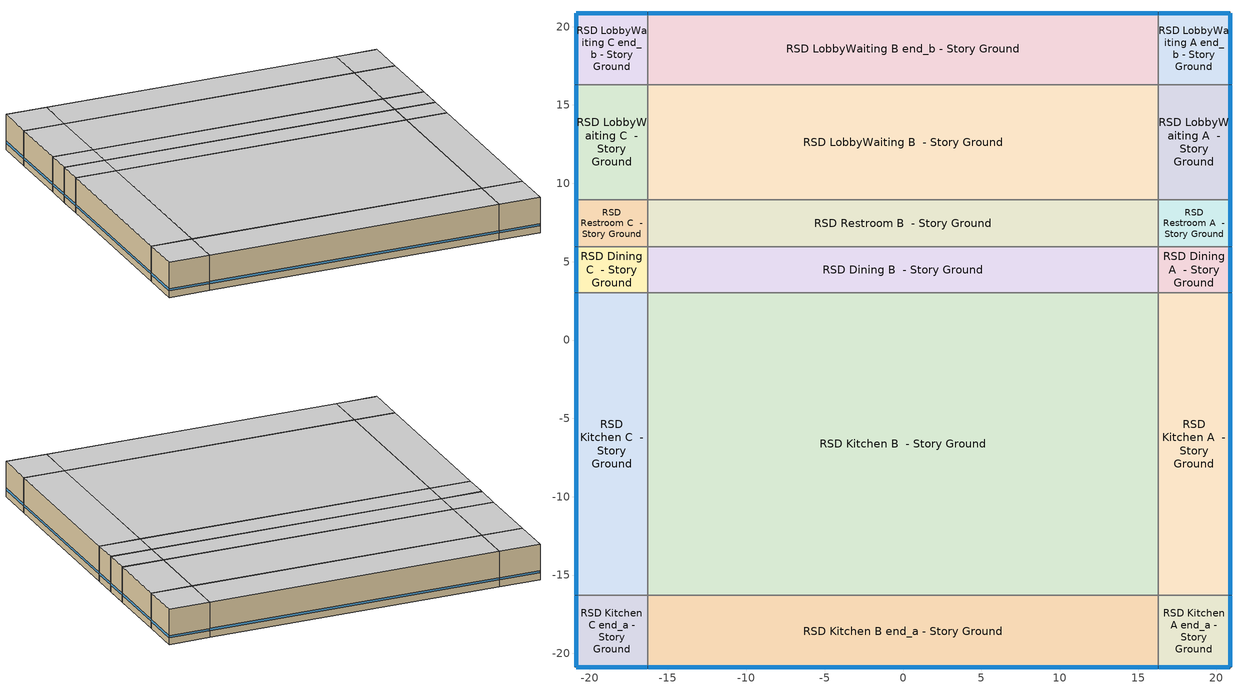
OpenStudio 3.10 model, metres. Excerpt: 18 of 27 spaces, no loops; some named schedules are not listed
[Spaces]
RSD Kitchen A end_a - Story Ground
 floor ground (Foundation F 126 Perim 914 Area 209): 20.87,-20.87 16.3,-20.87 16.3,-16.3 20.87,-16.3 z0
 wall outside: 16.3,-20.87 20.87,-20.87 20.87,-16.3 z0:3.96
 wall to RSD Kitchen B end_a - Story Ground: 16.3,-16.3 16.3,-20.87 z0:3.96
 wall to RSD Kitchen A  - Story Ground: 20.87,-16.3 16.3,-16.3 z0:3.96
 window (Window U-0.91 SHGC 0.68): 16.32,-20.87 20.84,-20.87 / 20.87,-20.84 20.87,-16.32 z0.76:1
 ceiling adiabatic (DEER Uncarpeted 4in Slab Floor): 20.87,-16.3 16.3,-16.3 16.3,-20.87 20.87,-20.87 z3.96
RSD Kitchen B end_a - Story Ground
 floor ground (Foundation F 126 Perim 3259 Area 14901): 16.3,-20.87 -16.3,-20.87 -16.3,-16.3 16.3,-16.3 z0
 wall outside: -16.3,-20.87 16.3,-20.87 z0:3.96
 wall to RSD Kitchen C end_a - Story Ground: -16.3,-16.3 -16.3,-20.87 z0:3.96
 wall to RSD Kitchen B  - Story Ground: 16.3,-16.3 -16.3,-16.3 z0:3.96
 window (Window U-0.91 SHGC 0.68): -16.27,-20.87 16.27,-20.87 z0.76:1
 ceiling adiabatic (DEER Uncarpeted 4in Slab Floor): 16.3,-16.3 -16.3,-16.3 -16.3,-20.87 16.3,-20.87 z3.96
RSD Kitchen C end_a - Story Ground
 floor ground (Foundation F 126 Perim 914 Area 209): -16.3,-20.87 -20.87,-20.87 -20.87,-16.3 -16.3,-16.3 z0
 wall outside: -20.87,-16.3 -20.87,-20.87 -16.3,-20.87 z0:3.96
 wall to RSD Kitchen C  - Story Ground: -16.3,-16.3 -20.87,-16.3 z0:3.96
 window (Window U-0.91 SHGC 0.68): -20.84,-20.87 -16.32,-20.87 / -20.87,-16.32 -20.87,-20.84 z0.76:1
 ceiling adiabatic (DEER Uncarpeted 4in Slab Floor): -16.3,-16.3 -20.87,-16.3 -20.87,-20.87 -16.3,-20.87 z3.96
RSD Kitchen A  - Story Ground
 floor ground (Foundation F 126 Perim 1931 Area 8828): 20.87,-16.3 16.3,-16.3 16.3,3.01 20.87,3.01 z0
 wall outside: 20.87,-16.3 20.87,3.01 z0:3.96
 wall to RSD Kitchen B  - Story Ground: 16.3,3.01 16.3,-16.3 z0:3.96
 wall to RSD Dining A  - Story Ground: 20.87,3.01 16.3,3.01 z0:3.96
 window (Window U-0.91 SHGC 0.68): 20.87,-16.27 20.87,2.99 z0.76:1
 ceiling adiabatic (DEER Uncarpeted 4in Slab Floor): 20.87,3.01 16.3,3.01 16.3,-16.3 20.87,-16.3 z3.96
RSD Kitchen B  - Story Ground
 floor ground (Foundation F 126 Perim 0 Area 62935): 16.3,-16.3 -16.3,-16.3 -16.3,3.01 16.3,3.01 z0
 wall to RSD Kitchen C  - Story Ground: -16.3,3.01 -16.3,-16.3 z0:3.96
 wall to RSD Dining B  - Story Ground: 16.3,3.01 -16.3,3.01 z0:3.96
 ceiling adiabatic (DEER Uncarpeted 4in Slab Floor): 16.3,3.01 -16.3,3.01 -16.3,-16.3 16.3,-16.3 z3.96
RSD Kitchen C  - Story Ground
 floor ground (Foundation F 126 Perim 1931 Area 8828): -16.3,-16.3 -20.87,-16.3 -20.87,3.01 -16.3,3.01 z0
 wall outside: -20.87,3.01 -20.87,-16.3 z0:3.96
 wall to RSD Dining C  - Story Ground: -16.3,3.01 -20.87,3.01 z0:3.96
 window (Window U-0.91 SHGC 0.68): -20.87,2.99 -20.87,-16.27 z0.76:1
 ceiling adiabatic (DEER Uncarpeted 4in Slab Floor): -16.3,3.01 -20.87,3.01 -20.87,-16.3 -16.3,-16.3 z3.96
RSD Dining A  - Story Ground
 floor ground (Foundation F 126 Perim 295 Area 1347): 20.87,3.01 16.3,3.01 16.3,5.96 20.87,5.96 z0
 wall outside: 20.87,3.01 20.87,5.96 z0:3.96
 wall to RSD Dining B  - Story Ground: 16.3,5.96 16.3,3.01 z0:3.96
 wall to RSD Restroom A  - Story Ground: 20.87,5.96 16.3,5.96 z0:3.96
 window (Window U-0.91 SHGC 0.68): 20.87,3.04 20.87,5.93 z0.76:1
 ceiling adiabatic (DEER Uncarpeted 4in Slab Floor): 20.87,5.96 16.3,5.96 16.3,3.01 20.87,3.01 z3.96
RSD Dining B  - Story Ground
 floor ground (Foundation F 126 Perim 0 Area 9604): 16.3,3.01 -16.3,3.01 -16.3,5.96 16.3,5.96 z0
 wall to RSD Dining C  - Story Ground: -16.3,5.96 -16.3,3.01 z0:3.96
 wall to RSD Restroom B  - Story Ground: 16.3,5.96 -16.3,5.96 z0:3.96
 ceiling adiabatic (DEER Uncarpeted 4in Slab Floor): 16.3,5.96 -16.3,5.96 -16.3,3.01 16.3,3.01 z3.96
RSD Dining C  - Story Ground
 floor ground (Foundation F 126 Perim 295 Area 1347): -16.3,3.01 -20.87,3.01 -20.87,5.96 -16.3,5.96 z0
 wall outside: -20.87,5.96 -20.87,3.01 z0:3.96
 wall to RSD Restroom C  - Story Ground: -16.3,5.96 -20.87,5.96 z0:3.96
 window (Window U-0.91 SHGC 0.68): -20.87,5.93 -20.87,3.04 z0.76:1
 ceiling adiabatic (DEER Uncarpeted 4in Slab Floor): -16.3,5.96 -20.87,5.96 -20.87,3.01 -16.3,3.01 z3.96
RSD Restroom A  - Story Ground
 floor ground (Foundation F 126 Perim 298 Area 1362): 20.87,5.96 16.3,5.96 16.3,8.94 20.87,8.94 z0
 wall outside: 20.87,5.96 20.87,8.94 z0:3.96
 wall to RSD Restroom B  - Story Ground: 16.3,8.94 16.3,5.96 z0:3.96
 wall to RSD LobbyWaiting A  - Story Ground: 20.87,8.94 16.3,8.94 z0:3.96
 window (Window U-0.91 SHGC 0.68): 20.87,5.99 20.87,8.91 z0.76:1
 ceiling adiabatic (DEER Uncarpeted 4in Slab Floor): 20.87,8.94 16.3,8.94 16.3,5.96 20.87,5.96 z3.96
RSD Restroom B  - Story Ground
 floor ground (Foundation F 126 Perim 0 Area 9712): 16.3,5.96 -16.3,5.96 -16.3,8.94 16.3,8.94 z0
 wall to RSD Restroom C  - Story Ground: -16.3,8.94 -16.3,5.96 z0:3.96
 wall to RSD LobbyWaiting B  - Story Ground: 16.3,8.94 -16.3,8.94 z0:3.96
 ceiling adiabatic (DEER Uncarpeted 4in Slab Floor): 16.3,8.94 -16.3,8.94 -16.3,5.96 16.3,5.96 z3.96
RSD Restroom C  - Story Ground
 floor ground (Foundation F 126 Perim 298 Area 1362): -16.3,5.96 -20.87,5.96 -20.87,8.94 -16.3,8.94 z0
 wall outside: -20.87,8.94 -20.87,5.96 z0:3.96
 wall to RSD LobbyWaiting C  - Story Ground: -16.3,8.94 -20.87,8.94 z0:3.96
 window (Window U-0.91 SHGC 0.68): -20.87,8.91 -20.87,5.99 z0.76:1
 ceiling adiabatic (DEER Uncarpeted 4in Slab Floor): -16.3,8.94 -20.87,8.94 -20.87,5.96 -16.3,5.96 z3.96
RSD LobbyWaiting A  - Story Ground
 floor ground (Foundation F 126 Perim 736 Area 3363): 20.87,8.94 16.3,8.94 16.3,16.3 20.87,16.3 z0
 wall outside: 20.87,8.94 20.87,16.3 z0:3.96
 wall to RSD LobbyWaiting B  - Story Ground: 16.3,16.3 16.3,8.94 z0:3.96
 wall to RSD LobbyWaiting A end_b - Story Ground: 20.87,16.3 16.3,16.3 z0:3.96
 window (Window U-0.91 SHGC 0.68): 20.87,8.97 20.87,16.27 z0.76:1
 ceiling adiabatic (DEER Uncarpeted 4in Slab Floor): 20.87,16.3 16.3,16.3 16.3,8.94 20.87,8.94 z3.96
RSD LobbyWaiting B  - Story Ground
 floor ground (Foundation F 126 Perim 0 Area 23976): 16.3,8.94 -16.3,8.94 -16.3,16.3 16.3,16.3 z0
 wall to RSD LobbyWaiting C  - Story Ground: -16.3,16.3 -16.3,8.94 z0:3.96
 wall to RSD LobbyWaiting B end_b - Story Ground: 16.3,16.3 -16.3,16.3 z0:3.96
 ceiling adiabatic (DEER Uncarpeted 4in Slab Floor): 16.3,16.3 -16.3,16.3 -16.3,8.94 16.3,8.94 z3.96
RSD LobbyWaiting C  - Story Ground
 floor ground (Foundation F 126 Perim 736 Area 3363): -16.3,8.94 -20.87,8.94 -20.87,16.3 -16.3,16.3 z0
 wall outside: -20.87,16.3 -20.87,8.94 z0:3.96
 wall to RSD LobbyWaiting C end_b - Story Ground: -16.3,16.3 -20.87,16.3 z0:3.96
 window (Window U-0.91 SHGC 0.68): -20.87,16.27 -20.87,8.97 z0.76:1
 ceiling adiabatic (DEER Uncarpeted 4in Slab Floor): -16.3,16.3 -20.87,16.3 -20.87,8.94 -16.3,8.94 z3.96
RSD LobbyWaiting A end_b - Story Ground
 floor ground (Foundation F 126 Perim 914 Area 209): 20.87,16.3 16.3,16.3 16.3,20.87 20.87,20.87 z0
 wall outside: 20.87,16.3 20.87,20.87 16.3,20.87 z0:3.96
 wall to RSD LobbyWaiting B end_b - Story Ground: 16.3,20.87 16.3,16.3 z0:3.96
 window (Window U-0.91 SHGC 0.68): 20.87,16.32 20.87,20.84 / 20.84,20.87 16.32,20.87 z0.76:1
 ceiling adiabatic (DEER Uncarpeted 4in Slab Floor): 20.87,20.87 16.3,20.87 16.3,16.3 20.87,16.3 z3.96
RSD LobbyWaiting B end_b - Story Ground
 floor ground (Foundation F 126 Perim 3259 Area 14901): 16.3,16.3 -16.3,16.3 -16.3,20.87 16.3,20.87 z0
 wall outside: 16.3,20.87 -16.3,20.87 z0:3.96
 wall to RSD LobbyWaiting C end_b - Story Ground: -16.3,20.87 -16.3,16.3 z0:3.96
 window (Window U-0.91 SHGC 0.68): 16.27,20.87 -16.27,20.87 z0.76:1
 ceiling adiabatic (DEER Uncarpeted 4in Slab Floor): 16.3,20.87 -16.3,20.87 -16.3,16.3 16.3,16.3 z3.96
RSD LobbyWaiting C end_b - Story Ground
 floor ground (Foundation F 126 Perim 914 Area 209): -16.3,16.3 -20.87,16.3 -20.87,20.87 -16.3,20.87 z0
 wall outside: -16.3,20.87 -20.87,20.87 -20.87,16.3 z0:3.96
 window (Window U-0.91 SHGC 0.68): -20.87,20.84 -20.87,16.32 / -16.32,20.87 -20.84,20.87 z0.76:1
 ceiling adiabatic (DEER Uncarpeted 4in Slab Floor): -16.3,20.87 -20.87,20.87 -20.87,16.3 -16.3,16.3 z3.96
[Site]
Camp Pendleton Mcas_CA_USA: Latitude {deg}=33.3; Longitude {deg}=-117.35; Time Zone {hr}=-8; Elevation {m}=24; Terrain=City
[Site:WaterMainsTemperature]
Calculation Method=Correlation; Annual Average Outdoor Air Temperature {C}=16.29; Maximum Difference In Monthly Average Outdoor Air Temperatures {deltaC}=11.93
[SizingPeriod:DesignDay] Daily Dry-Bulb Temperature Range {deltaC}=11.2; Barometric Pressure {Pa}=101037; Wind Speed {m/s}=4.1; Wind Direction {deg}=210; Rain Indicator=No; Snow Indicator=No; Day of Month=21; Month=8; Day Type=SummerDesignDay; Daylight Saving Time Indicator=No; Dry-Bulb Temperature Range Modifier Type=DefaultMultipliers; Solar Model Indicator=ASHRAETau; ASHRAE Clear Sky Optical Depth for Beam Irradiance=0.363; ASHRAE Clear Sky Optical Depth for Diffuse Irradiance=2.437
Name | Maximum Dry-Bulb Temperature {C} | Humidity Condition Type | Wetbulb or DewPoint at Maximum Dry-Bulb {C}
Camp Pendleton Mcas Ann Clg .4% Condns DB=>MWB 1 | 33.4 | Wetbulb | 19
Camp Pendleton Mcas Ann Clg .4% Condns WB=>MDB 1 | 28.7 | Wetbulb | 22
Camp Pendleton Mcas Ann Clg 1% Condns DB=>MWB 1 | 31.1 | Wetbulb | 18.7
Camp Pendleton Mcas Ann Clg 2% Condns DP=>MDB 1 | 23.4 | Dewpoint | 18
[ClimateZones]
Climate Zone Institution Name 1=CEC; Climate Zone Document Name 1=California Climate Zone Descriptions; Climate Zone Document Year 1=1995; Climate Zone Value 1=7
[Building]
ComStock DEER Pre-1975|RSD: North Axis {deg}=270; Default Construction Set=ComStock DEER Pre-1975 - RSD - CEC T24-CEC7; Default Schedule Set=Building Default Schedule Set; Standards Building Type=RSD
[Site:GroundTemperature:FCfactorMethod]
January Ground Temperature {C}=18.5; February Ground Temperature {C}=15.7; March Ground Temperature {C}=14.3; April Ground Temperature {C}=13.8; May Ground Temperature {C}=15; June Ground Temperature {C}=14.4; July Ground Temperature {C}=14.7; August Ground Temperature {C}=16.5; September Ground Temperature {C}=17.8; October Ground Temperature {C}=19.5; November Ground Temperature {C}=20.4; December Ground Temperature {C}=20.6
[Construction:FfactorGroundFloor] F-Factor {W/m-K}=1.26344
Name | Area {m2} | PerimeterExposed {m}
Foundation F 126 Perim 736 Area 3363 | 33.6329 | 7.35628
Foundation F 126 Perim 0 Area 23976 | 239.759 | 0
Foundation F 126 Perim 914 Area 209 | 20.9032 | 9.144
Foundation F 126 Perim 295 Area 1347 | 13.4718 | 2.94659
Foundation F 126 Perim 1931 Area 8828 | 88.2835 | 19.3096
Foundation F 126 Perim 0 Area 9712 | 97.125 | 0
Foundation F 126 Perim 0 Area 62935 | 629.347 | 0
Foundation F 126 Perim 0 Area 9604 | 96.0367 | 0
Foundation F 126 Perim 298 Area 1362 | 13.6245 | 2.97998
Foundation F 126 Perim 3259 Area 14901 | 149.013 | 32.5925
[DefaultConstructionSet]
ComStock DEER Pre-1975 - RSD - CEC T24-CEC7: Default Exterior Surface Constructions=Default Surface Constructions 1; Default Interior Surface Constructions=Default Surface Constructions 2; Default Ground Contact Surface Constructions=Default Surface Constructions 3; Default Exterior SubSurface Constructions=Default Sub Surface Constructions 1; Default Interior SubSurface Constructions=Default Sub Surface Constructions 2; Interior Partition Construction=Typical Interior Partition
[DefaultSurfaceConstructions]
Name | Floor Construction | Wall Construction | Roof Ceiling Construction
Default Surface Constructions 1 | DEER Uncarpeted 6in Slab Floor | DEER Insulated Steel Framed Exterior Wall R-5.67 | DEER Wood Framed Roof R-14.18
Default Surface Constructions 2 | DEER Uncarpeted 4in Slab Floor | Typical Interior Wall | DEER Uncarpeted 4in Slab Floor
Default Surface Constructions 3 | DEER Carpeted 6in Slab Floor | Typical Uninsulated Basement Mass Wall
[Construction]
DEER Uncarpeted 6in Slab Floor: Typical Insulation R-6.53, 6 in. Normalweight Concrete Floor
DEER Wood Framed Roof R-14.18: Roof Membrane, Typical Insulation R-13.68, Metal Roof Surface
DEER Uncarpeted 4in Slab Floor: Typical Insulation R-4.17, 4 in. Normalweight Concrete Floor
Typical Interior Wall: G01 13mm gypsum board, G01 13mm gypsum board
DEER Carpeted 6in Slab Floor: 6 in. Normalweight Concrete Floor, Typical Carpet Pad
Typical Uninsulated Basement Mass Wall: 8 in. Concrete Block Basement Wall
DEER Metal Framed Window U-1.23 SHGC 0.82: Simple Glazing U-1.23 SHGC 0.82
DEER Metal Framed Window U-1.23 SHGC 0.82 1: Simple Glazing U-1.23 SHGC 0.82 1
Typical Uninsulated Swinging Door: Typical Insulation R-4.17
U 0.98 SHGC 0.68 Sgl Ref-B-H Clr 6mm: REF B CLEAR HI 6MM
Typical Insulated Metal Door: F08 Metal surface, Typical Insulation R-4.17
DEER Skylight U-1.31 SHGC 0.61: Simple Glazing U-1.23 SHGC 0.61
Typical Interior Window: Clear 3mm
Typical Interior Door; Typical Interior Partition: G05 25mm wood
DEER Insulated Steel Framed Exterior Wall R-5.67: 25mm Stucco, 5/8 in. Gypsum Board, Typical Insulation R-4.17, 5/8 in. Gypsum Board
InteriorFurnishings 1: Std Wood 6inch 1
Window U-0.91 SHGC 0.68: Simple Glazing Single - No LowE - Clear - Wood
[Material:NoMass] Roughness=Smooth; Thermal Absorptance=0.9; Solar Absorptance=0.7
Name | Thermal Resistance {m2-K/W} | Visible Absorptance
Typical Insulation R-6.53 | 1.14944 | 0.7
Typical Insulation R-13.68 | 2.40869 | 0.7
Typical Insulation R-4.17 | 0.734957 | 0.7
Typical Carpet Pad | 0.21648 | 0.8
[Material] Thermal Absorptance=0.9
Name | Roughness | Thickness {m} | Conductivity {W/m-K} | Density {kg/m3} | Specific Heat {J/kg-K} | Solar Absorptance | Visible Absorptance
6 in. Normalweight Concrete Floor | MediumRough | 0.1524 | 2.31 | 2322 | 832 | 0.7 | 0.7
25mm Stucco | Smooth | 0.0254 | 0.72 | 1856 | 840 | 0.7 | 0.7
5/8 in. Gypsum Board | MediumSmooth | 0.0159 | 0.16 | 800 | 1090 | 0.7 | 0.7
Roof Membrane | VeryRough | 0.0095 | 0.16 | 1121.29 | 1460 | 0.7 | 0.7
Metal Roof Surface; F08 Metal surface | Smooth | 0.0008 | 45.28 | 7824 | 500 | 0.7 | 0.7
4 in. Normalweight Concrete Floor | MediumRough | 0.1016 | 2.31 | 2322 | 832 | 0.7 | 0.7
G01 13mm gypsum board | Smooth | 0.0127 | 0.160031 | 800.001 | 1090.73 | 0.7 | 0.5
8 in. Concrete Block Basement Wall | MediumRough | 0.2032 | 1.326 | 1842 | 912 | 0.7 | 0.7
G05 25mm wood | MediumSmooth | 0.0254 | 0.15 | 608 | 1630 | 0.5 | 0.5
Std Wood 6inch 1 | MediumSmooth | 0.15 | 0.12 | 540 | 1210 | 0.7 | 0.7
[DefaultSubSurfaceConstructions]
Name | Fixed Window Construction | Operable Window Construction | Door Construction | Glass Door Construction | Overhead Door Construction | Skylight Construction | Tubular Daylight Dome Construction | Tubular Daylight Diffuser Construction
Default Sub Surface Constructions 1 | DEER Metal Framed Window U-1.23 SHGC 0.82 | DEER Metal Framed Window U-1.23 SHGC 0.82 1 | Typical Uninsulated Swinging Door | U 0.98 SHGC 0.68 Sgl Ref-B-H Clr 6mm | Typical Insulated Metal Door | DEER Skylight U-1.31 SHGC 0.61 | Typical Interior Window | Typical Interior Window
Default Sub Surface Constructions 2 | Typical Interior Window | Typical Interior Window | Typical Interior Door
[WindowMaterial:SimpleGlazingSystem]
Name | U-Factor {W/m2-K} | Solar Heat Gain Coefficient | Visible Transmittance
Simple Glazing U-1.23 SHGC 0.82; Simple Glazing U-1.23 SHGC 0.82 1 | 7 | 0.82 | 0.25
Simple Glazing U-1.23 SHGC 0.61 | 7 | 0.61 | 0.25
Simple Glazing Single - No LowE - Clear - Wood | 5.16722 | 0.683 | 0.723
[WindowMaterial:Glazing] Optical Data Type=SpectralAverage; Infrared Transmittance at Normal Incidence=0; Front Side Infrared Hemispherical Emissivity=0.84; Conductivity {W/m-K}=0.9; Dirt Correction Factor for Solar and Visible Transmittance=1; Solar Diffusing=No
Name | Thickness {m} | Solar Transmittance at Normal Incidence | Front Side Solar Reflectance at Normal Incidence | Back Side Solar Reflectance at Normal Incidence | Visible Transmittance at Normal Incidence | Front Side Visible Reflectance at Normal Incidence | Back Side Visible Reflectance at Normal Incidence | Back Side Infrared Hemispherical Emissivity
REF B CLEAR HI 6MM | 0.006 | 0.24 | 0.16 | 0.32 | 0.3 | 0.16 | 0.29 | 0.6
Clear 3mm | 0.003 | 0.837 | 0.075 | 0.075 | 0.898 | 0.081 | 0.081 | 0.84
[SpaceType] Standards Building Type=RSD
Name | Default Schedule Set | Design Specification Outdoor Air Object | Standards Space Type
RSD Restroom - ComStock DEER Pre-1975 | RSD Restroom Schedule Set | RSD Restroom Ventilation | Restroom
RSD LobbyWaiting - ComStock DEER Pre-1975 | RSD LobbyWaiting Schedule Set | RSD LobbyWaiting Ventilation | LobbyWaiting
RSD Kitchen - ComStock DEER Pre-1975 | RSD Kitchen Schedule Set | RSD Kitchen Ventilation | Kitchen
RSD Dining - ComStock DEER Pre-1975 | RSD Dining Schedule Set | RSD Dining Ventilation | Dining
[BuildingStory]
Story Ground: Nominal Z Coordinate {m}=0; Nominal Floor to Floor Height {m}=3.9624
[Space] Building Story=Story Ground
Name | Space Type | Thermal Zone
RSD Kitchen A end_a - Story Ground | RSD Kitchen - ComStock DEER Pre-1975 | Zone RSD Kitchen A end_a - Story Ground
RSD Kitchen B end_a - Story Ground | RSD Kitchen - ComStock DEER Pre-1975 | Zone RSD Kitchen B end_a - Story Ground
RSD Kitchen C end_a - Story Ground | RSD Kitchen - ComStock DEER Pre-1975 | Zone RSD Kitchen C end_a - Story Ground
RSD Kitchen A  - Story Ground | RSD Kitchen - ComStock DEER Pre-1975 | Zone RSD Kitchen A  - Story Ground
RSD Kitchen B  - Story Ground | RSD Kitchen - ComStock DEER Pre-1975 | Zone RSD Kitchen B  - Story Ground
RSD Kitchen C  - Story Ground | RSD Kitchen - ComStock DEER Pre-1975 | Zone RSD Kitchen C  - Story Ground
RSD Dining A  - Story Ground | RSD Dining - ComStock DEER Pre-1975 | Zone RSD Dining A  - Story Ground
RSD Dining B  - Story Ground | RSD Dining - ComStock DEER Pre-1975 | Zone RSD Dining B  - Story Ground
RSD Dining C  - Story Ground | RSD Dining - ComStock DEER Pre-1975 | Zone RSD Dining C  - Story Ground
RSD Restroom A  - Story Ground | RSD Restroom - ComStock DEER Pre-1975 | Zone RSD Restroom A  - Story Ground
RSD Restroom B  - Story Ground | RSD Restroom - ComStock DEER Pre-1975 | Zone RSD Restroom B  - Story Ground
RSD Restroom C  - Story Ground | RSD Restroom - ComStock DEER Pre-1975 | Zone RSD Restroom C  - Story Ground
RSD LobbyWaiting A  - Story Ground | RSD LobbyWaiting - ComStock DEER Pre-1975 | Zone RSD LobbyWaiting A  - Story Ground
RSD LobbyWaiting B  - Story Ground | RSD LobbyWaiting - ComStock DEER Pre-1975 | Zone RSD LobbyWaiting B  - Story Ground
RSD LobbyWaiting C  - Story Ground | RSD LobbyWaiting - ComStock DEER Pre-1975 | Zone RSD LobbyWaiting C  - Story Ground
RSD LobbyWaiting A end_b - Story Ground | RSD LobbyWaiting - ComStock DEER Pre-1975 | Zone RSD LobbyWaiting A end_b - Story Ground
RSD LobbyWaiting B end_b - Story Ground | RSD LobbyWaiting - ComStock DEER Pre-1975 | Zone RSD LobbyWaiting B end_b - Story Ground
RSD LobbyWaiting C end_b - Story Ground | RSD LobbyWaiting - ComStock DEER Pre-1975 | Zone RSD LobbyWaiting C end_b - Story Ground
[ThermalZone] Multiplier=1; Use Ideal Air Loads=No
Name | Thermostat
Zone RSD Kitchen A end_a - Story Ground | RSD Kitchen - ComStock DEER Pre-1975 Thermostat 1
Zone RSD Kitchen B end_a - Story Ground | RSD Kitchen - ComStock DEER Pre-1975 Thermostat 3
Zone RSD Kitchen C end_a - Story Ground | RSD Kitchen - ComStock DEER Pre-1975 Thermostat 5
Zone RSD Kitchen A  - Story Ground | RSD Kitchen - ComStock DEER Pre-1975 Thermostat
Zone RSD Kitchen B  - Story Ground | RSD Kitchen - ComStock DEER Pre-1975 Thermostat 2
Zone RSD Kitchen C  - Story Ground | RSD Kitchen - ComStock DEER Pre-1975 Thermostat 4
Zone RSD Dining A  - Story Ground | RSD Dining - ComStock DEER Pre-1975 Thermostat
Zone RSD Dining B  - Story Ground | RSD Dining - ComStock DEER Pre-1975 Thermostat 4
Zone RSD Dining C  - Story Ground | RSD Dining - ComStock DEER Pre-1975 Thermostat 8
Zone RSD Restroom A  - Story Ground | RSD Restroom - ComStock DEER Pre-1975 Thermostat
Zone RSD Restroom B  - Story Ground | RSD Restroom - ComStock DEER Pre-1975 Thermostat 1
Zone RSD Restroom C  - Story Ground | RSD Restroom - ComStock DEER Pre-1975 Thermostat 2
Zone RSD LobbyWaiting A  - Story Ground | RSD LobbyWaiting - ComStock DEER Pre-1975 Thermostat
Zone RSD LobbyWaiting B  - Story Ground | RSD LobbyWaiting - ComStock DEER Pre-1975 Thermostat 2
Zone RSD LobbyWaiting C  - Story Ground | RSD LobbyWaiting - ComStock DEER Pre-1975 Thermostat 4
Zone RSD LobbyWaiting A end_b - Story Ground | RSD LobbyWaiting - ComStock DEER Pre-1975 Thermostat 1
Zone RSD LobbyWaiting B end_b - Story Ground | RSD LobbyWaiting - ComStock DEER Pre-1975 Thermostat 3
Zone RSD LobbyWaiting C end_b - Story Ground | RSD LobbyWaiting - ComStock DEER Pre-1975 Thermostat 5
[People:Definition] Number of People Calculation Method=People/Area; Fraction Radiant=0.3; Thermal Comfort Model Type 1=Pierce
Name | People per Space Floor Area {person/m2}
RSD Dining People Definition | 0.477918
RSD Kitchen People Definition | 0.0355209
RSD LobbyWaiting People Definition | 0.0721182
RSD Restroom People Definition | 0.204514
[People] Work Efficiency Schedule=Work Efficiency Schedule; Clothing Insulation Schedule=Clothing Schedule; Air Velocity Schedule=Air Velocity Schedule; Multiplier=1
Name | People Definition | Space or SpaceType
RSD Dining People | RSD Dining People Definition | RSD Dining - ComStock DEER Pre-1975
RSD Kitchen People | RSD Kitchen People Definition | RSD Kitchen - ComStock DEER Pre-1975
RSD LobbyWaiting People | RSD LobbyWaiting People Definition | RSD LobbyWaiting - ComStock DEER Pre-1975
RSD Restroom People | RSD Restroom People Definition | RSD Restroom - ComStock DEER Pre-1975
[Lights:Definition] Design Level Calculation Method=Watts/Area; Fraction Visible=0.2; Return Air Fraction=0
Name | Watts per Space Floor Area {W/m2} | Fraction Radiant
RSD Dining - ComStock DEER Pre-1975 General Lights Definition | 1.72172 | 0.365
RSD Dining - ComStock DEER Pre-1975 Task Lights Definition | 0.492039 | 0.165
RSD Dining - ComStock DEER Pre-1975 Wall Wash Lights Definition | 1.12156 | 0.165
RSD Kitchen - ComStock DEER Pre-1975 General Lights Definition | 6.49916 | 0.365
RSD Kitchen - ComStock DEER Pre-1975 Task Lights Definition | 1.63527 | 0.165
RSD LobbyWaiting - ComStock DEER Pre-1975 General Lights Definition | 1.74481 | 0.365
RSD LobbyWaiting - ComStock DEER Pre-1975 Task Lights Definition | 0.190877 | 0.165
RSD LobbyWaiting - ComStock DEER Pre-1975 Wall Wash Lights Definition | 0.533708 | 0.165
RSD Restroom - ComStock DEER Pre-1975 General Lights Definition | 3.01365 | 0.365
RSD Restroom - ComStock DEER Pre-1975 Wall Wash Lights Definition | 0.610955 | 0.165
[ElectricEquipment:Definition]
Name | Design Level Calculation Method | Watts per Space Floor Area {W/m2} | Fraction Latent | Fraction Radiant | Fraction Lost | Design Level {W}
RSD Dining Elec Equip Definition; RSD LobbyWaiting Elec Equip Definition | Watts/Area | 5.38196 | 0 | 0.5 | 0
misc_electric_kitchen_equipment_definition | Watts/Area | 20.3536 | 0 | 0.57 | 0.43
RSD Restroom Elec Equip Definition | Watts/Area | 2.15278 | 0 | 0.5 | 0
Elevator Lift Motor | EquipmentLevel |  | 0 | 0 | 1 | 16055
Elevator Fan | EquipmentLevel |  |  | 0.5 |  | 74.7252
Elevator Lights | EquipmentLevel |  |  | 0.5 |  | 88.9586
electric_fryer_equipment_definition_bldg_quantity=6.0 | EquipmentLevel |  | 0 | 0.57 | 0.43 | 132000
electric_steamer_equipment_definition_bldg_quantity=4.0 | EquipmentLevel |  | 0 | 0.57 | 0.43 | 60000
[ElectricEquipment]
Name | Electric Equipment Definition | Space or SpaceType | Schedule | Multiplier
RSD Dining Elec Equip | RSD Dining Elec Equip Definition | RSD Dining - ComStock DEER Pre-1975 | D_RSD_Din_Misc_Yr BPR Adjusted
misc_electric_kitchen_equipment | misc_electric_kitchen_equipment_definition | RSD Kitchen - ComStock DEER Pre-1975 | D_RSD_Ktchn_Misc_Yr BPR Adjusted
RSD LobbyWaiting Elec Equip | RSD LobbyWaiting Elec Equip Definition | RSD LobbyWaiting - ComStock DEER Pre-1975 | D_RSD_Din_Misc_Yr BPR Adjusted
RSD Restroom Elec Equip | RSD Restroom Elec Equip Definition | RSD Restroom - ComStock DEER Pre-1975 | D_RSD_Din_Misc_Yr BPR Adjusted
3 Elevator Lift Motors | Elevator Lift Motor | RSD Kitchen B  - Story Ground | Elevator Schedule 1 | 3
3 Elevator Fans | Elevator Fan | RSD Kitchen B  - Story Ground | Elevator Schedule 3 | 3
3 Elevator Lights | Elevator Lights | RSD Kitchen B  - Story Ground | Elevator Schedule 2 | 3
electric_fryer_equipment_bldg_quantity=6.0 | electric_fryer_equipment_definition_bldg_quantity=6.0 | RSD Kitchen - ComStock DEER Pre-1975 | D_RSD_Ktchn_Misc_Yr BPR Adjusted | 0.166667
electric_steamer_equipment_bldg_quantity=4.0 | electric_steamer_equipment_definition_bldg_quantity=4.0 | RSD Kitchen - ComStock DEER Pre-1975 | D_RSD_Ktchn_Misc_Yr BPR Adjusted | 0.166667
[DesignSpecification:OutdoorAir] Outdoor Air Method=Sum; Outdoor Air Flow per Person {m3/s-person}=0.00707921; Outdoor Air Flow per Floor Area {m3/s-m2}=0.000762
RSD Dining Ventilation; RSD Kitchen Ventilation; RSD LobbyWaiting Ventilation; RSD Restroom Ventilation
[DefaultScheduleSet]
Name | Number of People Schedule | People Activity Level Schedule | Lighting Schedule | Electric Equipment Schedule | Infiltration Schedule | Gas Equipment Schedule | Hours of Operation Schedule
RSD Dining Schedule Set | D_RSD_Din_Occup_Yr | DEER Activity 161W/person | D17_RSD_Din_LF_Yr | D_RSD_Din_Misc_Yr | D_RSD_All_C_Inf_Yr
RSD Kitchen Schedule Set | D_RSD_Ktchn_Occup_Yr | DEER Activity 220W/person | D17_RSD_Ktchn_LF_Yr | D_RSD_Ktchn_Misc_Yr | D_RSD_All_C_Inf_Yr | D_RSD_Ktchn_Cook_Yr
RSD LobbyWaiting Schedule Set | D_RSD_Din_Occup_Yr | DEER Activity 147W/person | D17_RSD_LobWt_LF_Yr | D_RSD_Din_Misc_Yr | D_RSD_All_C_Inf_Yr
RSD Restroom Schedule Set | D_RSD_Din_Occup_Yr | DEER Activity 147W/person | D17_RSD_Restrm_LF_Yr | D_RSD_Din_Misc_Yr | D_RSD_All_C_Inf_Yr
Building Default Schedule Set |  |  |  |  |  |  | Building Hours of Operation NonResidential
[Exterior:Lights:Definition]
Name | Design Level {W}
Parking Areas and Drives Def (W/ft^2) | 0.0182456
Building Facades Def (W/ft^2) | 0.05
Main Entries Def (W/ft); Other Doors Def (W/ft) | 21
[Exterior:Lights] Schedule=Always On Discrete; Control Option=AstronomicalClock
Name | Exterior Lights Definition | Multiplier
Parking Areas and Drives | Parking Areas and Drives Def (W/ft^2) | 151875
Building Facades | Building Facades Def (W/ft^2) | 7120.39
Main Entries | Main Entries Def (W/ft) | 15
Other Doors | Other Doors Def (W/ft) | 22.5
[ThermostatSetpoint:DualSetpoint] Heating Setpoint Temperature Schedule=D_RSD_All_HTemp_Yr; Cooling Setpoint Temperature Schedule=D_RSD_All_CTemp_Yr
RSD Dining - ComStock DEER Pre-1975 Thermostat; RSD Dining - ComStock DEER Pre-1975 Thermostat 4; RSD Dining - ComStock DEER Pre-1975 Thermostat 8; RSD Kitchen - ComStock DEER Pre-1975 Thermostat; RSD Kitchen - ComStock DEER Pre-1975 Thermostat 1; RSD Kitchen - ComStock DEER Pre-1975 Thermostat 2; RSD Kitchen - ComStock DEER Pre-1975 Thermostat 3; RSD Kitchen - ComStock DEER Pre-1975 Thermostat 4; RSD Kitchen - ComStock DEER Pre-1975 Thermostat 5; RSD LobbyWaiting - ComStock DEER Pre-1975 Thermostat; RSD LobbyWaiting - ComStock DEER Pre-1975 Thermostat 1; RSD LobbyWaiting - ComStock DEER Pre-1975 Thermostat 2; RSD LobbyWaiting - ComStock DEER Pre-1975 Thermostat 3; RSD LobbyWaiting - ComStock DEER Pre-1975 Thermostat 4; RSD LobbyWaiting - ComStock DEER Pre-1975 Thermostat 5; RSD Restroom - ComStock DEER Pre-1975 Thermostat; RSD Restroom - ComStock DEER Pre-1975 Thermostat 1; RSD Restroom - ComStock DEER Pre-1975 Thermostat 2
[InternalMass:Definition]
Internal Mass Definition 2: Construction=InteriorFurnishings 1; Design Level Calculation Method=SurfaceArea/Area; Surface Area per Space Floor Area=2
[InternalMass] Internal Mass Definition=Internal Mass Definition 2; Multiplier=1
Name | Space or SpaceType
RSD LobbyWaiting C  - Story Ground Mass | RSD LobbyWaiting C  - Story Ground
RSD LobbyWaiting B  - Story Ground Mass | RSD LobbyWaiting B  - Story Ground
RSD LobbyWaiting C end_b - Story Ground Mass | RSD LobbyWaiting C end_b - Story Ground
RSD LobbyWaiting A end_b - Story Ground Mass | RSD LobbyWaiting A end_b - Story Ground
RSD Kitchen A end_a - Story Ground Mass | RSD Kitchen A end_a - Story Ground
RSD Dining A  - Story Ground Mass | RSD Dining A  - Story Ground
RSD Kitchen A  - Story Ground Mass | RSD Kitchen A  - Story Ground
RSD Dining C  - Story Ground Mass | RSD Dining C  - Story Ground
RSD Restroom B  - Story Ground Mass | RSD Restroom B  - Story Ground
RSD Kitchen B  - Story Ground Mass | RSD Kitchen B  - Story Ground
RSD Dining B  - Story Ground Mass | RSD Dining B  - Story Ground
RSD Restroom C  - Story Ground Mass | RSD Restroom C  - Story Ground
RSD Kitchen C  - Story Ground Mass | RSD Kitchen C  - Story Ground
RSD Restroom A  - Story Ground Mass | RSD Restroom A  - Story Ground
RSD LobbyWaiting B end_b - Story Ground Mass | RSD LobbyWaiting B end_b - Story Ground
RSD Kitchen B end_a - Story Ground Mass | RSD Kitchen B end_a - Story Ground
RSD Kitchen C end_a - Story Ground Mass | RSD Kitchen C end_a - Story Ground
RSD LobbyWaiting A  - Story Ground Mass | RSD LobbyWaiting A  - Story Ground
[Lights] Fraction Replaceable=1
Name | Lights Definition | Space or SpaceType | Schedule
RSD Dining - ComStock DEER Pre-1975 General Lighting | RSD Dining - ComStock DEER Pre-1975 General Lights Definition | RSD Dining - ComStock DEER Pre-1975 | D17_RSD_Din_LF_Yr BPR Adjusted
RSD Dining - ComStock DEER Pre-1975 Task Lighting | RSD Dining - ComStock DEER Pre-1975 Task Lights Definition | RSD Dining - ComStock DEER Pre-1975 | D17_RSD_Din_LF_Yr BPR Adjusted
RSD Dining - ComStock DEER Pre-1975 Wall Wash Lighting | RSD Dining - ComStock DEER Pre-1975 Wall Wash Lights Definition | RSD Dining - ComStock DEER Pre-1975 | D17_RSD_Din_LF_Yr BPR Adjusted
RSD Kitchen - ComStock DEER Pre-1975 General Lighting | RSD Kitchen - ComStock DEER Pre-1975 General Lights Definition | RSD Kitchen - ComStock DEER Pre-1975 | D17_RSD_Ktchn_LF_Yr BPR Adjusted
RSD Kitchen - ComStock DEER Pre-1975 Task Lighting | RSD Kitchen - ComStock DEER Pre-1975 Task Lights Definition | RSD Kitchen - ComStock DEER Pre-1975 | D17_RSD_Ktchn_LF_Yr BPR Adjusted
RSD LobbyWaiting - ComStock DEER Pre-1975 General Lighting | RSD LobbyWaiting - ComStock DEER Pre-1975 General Lights Definition | RSD LobbyWaiting - ComStock DEER Pre-1975 | D17_RSD_LobWt_LF_Yr BPR Adjusted
RSD LobbyWaiting - ComStock DEER Pre-1975 Task Lighting | RSD LobbyWaiting - ComStock DEER Pre-1975 Task Lights Definition | RSD LobbyWaiting - ComStock DEER Pre-1975 | D17_RSD_LobWt_LF_Yr BPR Adjusted
RSD LobbyWaiting - ComStock DEER Pre-1975 Wall Wash Lighting | RSD LobbyWaiting - ComStock DEER Pre-1975 Wall Wash Lights Definition | RSD LobbyWaiting - ComStock DEER Pre-1975 | D17_RSD_LobWt_LF_Yr BPR Adjusted
RSD Restroom - ComStock DEER Pre-1975 General Lighting | RSD Restroom - ComStock DEER Pre-1975 General Lights Definition | RSD Restroom - ComStock DEER Pre-1975 | D17_RSD_Restrm_LF_Yr BPR Adjusted
RSD Restroom - ComStock DEER Pre-1975 Wall Wash Lighting | RSD Restroom - ComStock DEER Pre-1975 Wall Wash Lights Definition | RSD Restroom - ComStock DEER Pre-1975 | D17_RSD_Restrm_LF_Yr BPR Adjusted
[SpaceInfiltration:DesignFlowRate] Design Flow Rate Calculation Method=Flow/ExteriorArea; Flow per Exterior Surface Area {m3/s-m2}=0.000826564; Velocity Term Coefficient=0; Density Basis=Outdoor
Name | Space or SpaceType | Schedule | Constant Term Coefficient | Temperature Term Coefficient | Velocity Squared Term Coefficient
RSD LobbyWaiting C  - Story Ground HVAC On Infiltration | RSD LobbyWaiting C  - Story Ground | Infiltration HVAC On Schedule | 0.0037 | 0.005 | 0.046
RSD LobbyWaiting C  - Story Ground HVAC Off Infiltration | RSD LobbyWaiting C  - Story Ground | Infiltration HVAC Off Schedule | 0 | 0.0097 | 0.0596
RSD LobbyWaiting C end_b - Story Ground HVAC On Infiltration | RSD LobbyWaiting C end_b - Story Ground | Infiltration HVAC On Schedule | 0.0037 | 0.005 | 0.046
RSD LobbyWaiting C end_b - Story Ground HVAC Off Infiltration | RSD LobbyWaiting C end_b - Story Ground | Infiltration HVAC Off Schedule | 0 | 0.0097 | 0.0596
RSD LobbyWaiting A end_b - Story Ground HVAC On Infiltration | RSD LobbyWaiting A end_b - Story Ground | Infiltration HVAC On Schedule | 0.0037 | 0.005 | 0.046
RSD LobbyWaiting A end_b - Story Ground HVAC Off Infiltration | RSD LobbyWaiting A end_b - Story Ground | Infiltration HVAC Off Schedule | 0 | 0.0097 | 0.0596
RSD Kitchen A end_a - Story Ground HVAC On Infiltration | RSD Kitchen A end_a - Story Ground | Infiltration HVAC On Schedule | 0.0037 | 0.005 | 0.046
RSD Kitchen A end_a - Story Ground HVAC Off Infiltration | RSD Kitchen A end_a - Story Ground | Infiltration HVAC Off Schedule | 0 | 0.0097 | 0.0596
RSD Dining A  - Story Ground HVAC On Infiltration | RSD Dining A  - Story Ground | Infiltration HVAC On Schedule | 0.0037 | 0.005 | 0.046
RSD Dining A  - Story Ground HVAC Off Infiltration | RSD Dining A  - Story Ground | Infiltration HVAC Off Schedule | 0 | 0.0097 | 0.0596
RSD Kitchen A  - Story Ground HVAC On Infiltration | RSD Kitchen A  - Story Ground | Infiltration HVAC On Schedule | 0.0037 | 0.005 | 0.046
RSD Kitchen A  - Story Ground HVAC Off Infiltration | RSD Kitchen A  - Story Ground | Infiltration HVAC Off Schedule | 0 | 0.0097 | 0.0596
RSD Dining C  - Story Ground HVAC On Infiltration | RSD Dining C  - Story Ground | Infiltration HVAC On Schedule | 0.0037 | 0.005 | 0.046
RSD Dining C  - Story Ground HVAC Off Infiltration | RSD Dining C  - Story Ground | Infiltration HVAC Off Schedule | 0 | 0.0097 | 0.0596
RSD Restroom C  - Story Ground HVAC On Infiltration | RSD Restroom C  - Story Ground | Infiltration HVAC On Schedule | 0.0037 | 0.005 | 0.046
RSD Restroom C  - Story Ground HVAC Off Infiltration | RSD Restroom C  - Story Ground | Infiltration HVAC Off Schedule | 0 | 0.0097 | 0.0596
RSD Kitchen C  - Story Ground HVAC On Infiltration | RSD Kitchen C  - Story Ground | Infiltration HVAC On Schedule | 0.0037 | 0.005 | 0.046
RSD Kitchen C  - Story Ground HVAC Off Infiltration | RSD Kitchen C  - Story Ground | Infiltration HVAC Off Schedule | 0 | 0.0097 | 0.0596
RSD Restroom A  - Story Ground HVAC On Infiltration | RSD Restroom A  - Story Ground | Infiltration HVAC On Schedule | 0.0037 | 0.005 | 0.046
RSD Restroom A  - Story Ground HVAC Off Infiltration | RSD Restroom A  - Story Ground | Infiltration HVAC Off Schedule | 0 | 0.0097 | 0.0596
RSD LobbyWaiting B end_b - Story Ground HVAC On Infiltration | RSD LobbyWaiting B end_b - Story Ground | Infiltration HVAC On Schedule | 0.0037 | 0.005 | 0.046
RSD LobbyWaiting B end_b - Story Ground HVAC Off Infiltration | RSD LobbyWaiting B end_b - Story Ground | Infiltration HVAC Off Schedule | 0 | 0.0097 | 0.0596
RSD Kitchen B end_a - Story Ground HVAC On Infiltration | RSD Kitchen B end_a - Story Ground | Infiltration HVAC On Schedule | 0.0037 | 0.005 | 0.046
RSD Kitchen B end_a - Story Ground HVAC Off Infiltration | RSD Kitchen B end_a - Story Ground | Infiltration HVAC Off Schedule | 0 | 0.0097 | 0.0596
RSD Kitchen C end_a - Story Ground HVAC On Infiltration | RSD Kitchen C end_a - Story Ground | Infiltration HVAC On Schedule | 0.0037 | 0.005 | 0.046
RSD Kitchen C end_a - Story Ground HVAC Off Infiltration | RSD Kitchen C end_a - Story Ground | Infiltration HVAC Off Schedule | 0 | 0.0097 | 0.0596
RSD LobbyWaiting A  - Story Ground HVAC On Infiltration | RSD LobbyWaiting A  - Story Ground | Infiltration HVAC On Schedule | 0.0037 | 0.005 | 0.046
RSD LobbyWaiting A  - Story Ground HVAC Off Infiltration | RSD LobbyWaiting A  - Story Ground | Infiltration HVAC Off Schedule | 0 | 0.0097 | 0.0596
[GasEquipment:Definition] Design Level Calculation Method=EquipmentLevel; Fraction Latent=0.32; Fraction Radiant=0.05; Fraction Lost=0.63
Name | Design Level {W}
gas_broiler_equipment_definition_bldg_quantity=2.0 | 51600
gas_oven_equipment_definition_bldg_quantity=4.0 | 65600
gas_range_equipment_definition_bldg_quantity=2.0 | 105000
[GasEquipment] Space or SpaceType=RSD Kitchen - ComStock DEER Pre-1975; Schedule=D_RSD_Ktchn_Cook_Yr; Multiplier=0.166667
Name | Gas Equipment Definition
gas_broiler_equipment_bldg_quantity=2.0 | gas_broiler_equipment_definition_bldg_quantity=2.0
gas_oven_equipment_bldg_quantity=4.0 | gas_oven_equipment_definition_bldg_quantity=4.0
gas_range_equipment_bldg_quantity=2.0 | gas_range_equipment_definition_bldg_quantity=2.0
[Schedule:Ruleset]
Name | Default Day Schedule | Summer Design Day Schedule | Winter Design Day Schedule
Clothing Schedule | Clothing Schedule Default Winter Clothes
Air Velocity Schedule | Air Velocity Schedule Default
Work Efficiency Schedule | Work Efficiency Schedule Default
D_RSD_Din_Occup_Yr | D_RSD_Din_Occup_Yr Default | D_RSD_Din_Occup_Yr Summer Design Day | D_RSD_Din_Occup_Yr Winter Design Day
DEER Activity 161W/person | DEER Activity 161W/person Default | DEER Activity 161W/person Summer Design Day | DEER Activity 161W/person Winter Design Day
D17_RSD_Din_LF_Yr | D17_RSD_Din_LF_Yr Default | D17_RSD_Din_LF_Yr Summer Design Day | D17_RSD_Din_LF_Yr Winter Design Day
D_RSD_Din_Misc_Yr | D_RSD_Din_Misc_Yr Default | D_RSD_Din_Misc_Yr Summer Design Day | D_RSD_Din_Misc_Yr Winter Design Day
D_RSD_All_C_Inf_Yr | D_RSD_All_C_Inf_Yr Default | D_RSD_All_C_Inf_Yr Summer Design Day | D_RSD_All_C_Inf_Yr Winter Design Day
D_RSD_Ktchn_Occup_Yr | D_RSD_Ktchn_Occup_Yr Default | D_RSD_Ktchn_Occup_Yr Summer Design Day | D_RSD_Ktchn_Occup_Yr Winter Design Day
DEER Activity 220W/person | DEER Activity 220W/person Default | DEER Activity 220W/person Summer Design Day | DEER Activity 220W/person Winter Design Day
D17_RSD_Ktchn_LF_Yr | D17_RSD_Ktchn_LF_Yr Default | D17_RSD_Ktchn_LF_Yr Summer Design Day | D17_RSD_Ktchn_LF_Yr Winter Design Day
D_RSD_Ktchn_Misc_Yr | D_RSD_Ktchn_Misc_Yr Default | D_RSD_Ktchn_Misc_Yr Summer Design Day | D_RSD_Ktchn_Misc_Yr Winter Design Day
D_RSD_Ktchn_Cook_Yr | D_RSD_Ktchn_Cook_Yr Default | D_RSD_Ktchn_Cook_Yr Summer Design Day | D_RSD_Ktchn_Cook_Yr Winter Design Day
DEER Activity 147W/person | DEER Activity 147W/person Default | DEER Activity 147W/person Summer Design Day | DEER Activity 147W/person Winter Design Day
D17_RSD_LobWt_LF_Yr | D17_RSD_LobWt_LF_Yr Default | D17_RSD_LobWt_LF_Yr Summer Design Day | D17_RSD_LobWt_LF_Yr Winter Design Day
D17_RSD_Restrm_LF_Yr | D17_RSD_Restrm_LF_Yr Default | D17_RSD_Restrm_LF_Yr Summer Design Day | D17_RSD_Restrm_LF_Yr Winter Design Day
Elevator Schedule 1 | 27 space(s) Occ Sch Default 1 | 27 space(s) Occ Sch Summer Design Day 1 | 27 space(s) Occ Sch Winter Design Day 1
Elevator Schedule 2 | 27 space(s) Occ Sch Default 2 | 27 space(s) Occ Sch Summer Design Day 2 | 27 space(s) Occ Sch Winter Design Day 2
Elevator Schedule 3 | 27 space(s) Occ Sch Default 3 | 27 space(s) Occ Sch Summer Design Day 3 | 27 space(s) Occ Sch Winter Design Day 3
D_RSD_All_HTemp_Yr | D_RSD_All_HTemp_Yr Default | Schedule Day 5 | Schedule Day 6
D_RSD_All_CTemp_Yr | D_RSD_All_CTemp_Yr Default | Schedule Day 2 | Schedule Day 3
Building Hours of Operation NonResidential | Building Hours of Operation NonResidential Default | Building Hours of Operation NonResidential Summer Design Day | Building Hours of Operation NonResidential Winter Design Day
D17_RSD_Din_LF_Yr BPR Adjusted | D17_RSD_Din_LF_Yr Default 1 | D17_RSD_Din_LF_Yr Summer Design Day 1 | D17_RSD_Din_LF_Yr Winter Design Day 1
D17_RSD_Ktchn_LF_Yr BPR Adjusted | D17_RSD_Ktchn_LF_Yr Default 1 | D17_RSD_Ktchn_LF_Yr Summer Design Day 1 | D17_RSD_Ktchn_LF_Yr Winter Design Day 1
D17_RSD_LobWt_LF_Yr BPR Adjusted | D17_RSD_LobWt_LF_Yr Default 1 | D17_RSD_LobWt_LF_Yr Summer Design Day 1 | D17_RSD_LobWt_LF_Yr Winter Design Day 1
D17_RSD_Restrm_LF_Yr BPR Adjusted | D17_RSD_Restrm_LF_Yr Default 1 | D17_RSD_Restrm_LF_Yr Summer Design Day 1 | D17_RSD_Restrm_LF_Yr Winter Design Day 1
D_RSD_Din_Misc_Yr BPR Adjusted | D_RSD_Din_Misc_Yr Default 1 | D_RSD_Din_Misc_Yr Summer Design Day 1 | D_RSD_Din_Misc_Yr Winter Design Day 1
D_RSD_Ktchn_Misc_Yr BPR Adjusted | D_RSD_Ktchn_Misc_Yr Default 1 | D_RSD_Ktchn_Misc_Yr Summer Design Day 1 | D_RSD_Ktchn_Misc_Yr Winter Design Day 1
[Schedule:Day]
27 space(s) Occ Sch Default 1: Average, 7, 0, 0, 7, 10, 0.00364103, 7, 20, 0.00728207, 7, 30, 0.0109231, 7, 40, 0.0145641, 7, 50, 0.0182052, 8, 0, 0.0218462, 8, 10, 0.0254872, 8, 20, 0.0291283, 8, 30, 0.0327693, 8, 39, 0.0364103, 8, 49, 0.0400514, 8, 59, 0.0436924, 9, 0, 0.0436924, 9, 30, 0.0436924, 9, 39, 0.0364103, 9, 49, 0.0291283, 9, 59, 0.0218462, 10, 9, 0.0145641, 10, 19, 0.00728207, 10, 29, 1.55227e-16, 10, 30, 0, 10, 39, 0.0101949, 10, 49, 0.0203898, 10, 59, 0.0305847, 11, 9, 0.0407796, 11, 19, 0.0509745, 11, 29, 0.0611694, 11, 30, 0.0611694, 11, 39, 0.0895694, 11, 49, 0.117969, 11, 59, 0.14637, 12, 9, 0.17477, 12, 19, 0.20317, 12, 29, 0.23157, 12, 30, 0.23157, 12, 39, 0.213365, 12, 49, 0.195159, 12, 59, 0.176954, 13, 9, 0.158749, 13, 19, 0.140544, 13, 29, 0.122339, 13, 30, 0.122339, 13, 39, 0.120154, 13, 49, 0.117969, 13, 59, 0.115785, 14, 9, 0.1136, 14, 19, 0.111416, 14, 29, 0.109231, 14, 30, 0.109231, 14, 39, 0.0849575, 14, 49, 0.0606839, 14, 59, 0.0364103, 15, 9, 0.0121368, 15, 15, 0, 16, 15, 0, 16, 25, 0.017477, 16, 35, 0.0349539, 16, 45, 0.0524309, 16, 55, 0.0699079, 17, 5, 0.0873848, 17, 15, 0.104862, 17, 25, 0.0997643, 17, 35, 0.0946669, 17, 45, 0.0895694, 17, 55, 0.084472, 18, 5, 0.0793745, 18, 15, 0.0742771, 19, 15, 0.0742771, 19, 25, 0.0810737, 19, 35, 0.0878703, 19, 45, 0.0946669, 19, 55, 0.101463, 20, 0, 0.104862, 20, 10, 0.0936474, 20, 20, 0.082433, 20, 30, 0.0712186, 20, 40, 0.0600042, 20, 50, 0.0487899, 21, 0, 0.0375755, 21, 10, 0.0425273, 21, 20, 0.0474791, 21, 30, 0.0524309, 21, 40, 0.0573827, 21, 50, 0.0623345, 22, 0, 0.0672863, 22, 10, 0.0560719, 22, 20, 0.0448575, 22, 30, 0.0336432, 22, 40, 0.0224288, 22, 50, 0.0112144, 23, 0, 0, 24, 0, 0
27 space(s) Occ Sch Summer Design Day 1; 27 space(s) Occ Sch Winter Design Day 1; 27 space(s) Occ Sch Summer Design Day 2; 27 space(s) Occ Sch Winter Design Day 2; 27 space(s) Occ Sch Summer Design Day 3; 27 space(s) Occ Sch Winter Design Day 3; Building Hours of Operation NonResidential Winter Design Day; Building Hours of Operation NonResidential Summer Design Day: No, 24, 0, 1
27 space(s) Occ Sch Default 2; 27 space(s) Occ Sch Default 3: Average, 8, 0, 0, 10, 0, 1, 11, 0, 0, 12, 0, 1, 13, 0, 1, 14, 0, 1, 14, 45, 1, 16, 45, 0, 17, 45, 1, 19, 45, 1, 20, 30, 1, 21, 30, 1, 22, 30, 1, 24, 0, 0
D_RSD_All_HTemp_Yr Default: Average, 24, 0, 20
Building Hours of Operation NonResidential Default: No, 12, 0, 0, 22, 30, 1, 24, 0, 0
Schedule Day 5; Schedule Day 6: No, 24, 0, 20
[Schedule:Rule] Apply Sunday=Yes; Apply Saturday=Yes; Date Specification Type=DateRange
Name | Schedule Ruleset | Rule Order | Day Schedule | Start Month | Start Day | End Month | End Day | Apply Monday | Apply Tuesday | Apply Wednesday | Apply Thursday | Apply Friday
27 space(s) Occ Sch Sunday Rule 1 | Elevator Schedule 1 | 2 | 27 space(s) Occ Sch Sunday 1 | 1 | 1 | 12 | 31
27 space(s) Occ Sch Sunday Rule 2 | Elevator Schedule 2 | 2 | 27 space(s) Occ Sch Sunday 2 | 1 | 1 | 12 | 31
27 space(s) Occ Sch Sunday Rule 3 | Elevator Schedule 3 | 2 | 27 space(s) Occ Sch Sunday 3 | 1 | 1 | 12 | 31
Building Hours of Operation NonResidential Sunday Rule | Building Hours of Operation NonResidential | 2 | Building Hours of Operation NonResidential Sunday | 1 | 1 | 12 | 31
Building Hours of Operation NonResidential Outage Day 227 | Building Hours of Operation NonResidential | 1 | Schedule Day 33 | 8 | 15 | 8 | 15 | Yes | Yes | Yes | Yes | Yes
Building Hours of Operation NonResidential Outage Day 228 | Building Hours of Operation NonResidential | 0 | Schedule Day 34 | 8 | 16 | 8 | 16 | Yes | Yes | Yes | Yes | Yes
Elevator Schedule 2 Outage Day 227 | Elevator Schedule 2 | 1 | Schedule Day 45 | 8 | 15 | 8 | 15 | Yes | Yes | Yes | Yes | Yes
Elevator Schedule 2 Outage Day 228 | Elevator Schedule 2 | 0 | Schedule Day 46 | 8 | 16 | 8 | 16 | Yes | Yes | Yes | Yes | Yes
Elevator Schedule 1 Outage Day 227 | Elevator Schedule 1 | 1 | Schedule Day 47 | 8 | 15 | 8 | 15 | Yes | Yes | Yes | Yes | Yes
Elevator Schedule 1 Outage Day 228 | Elevator Schedule 1 | 0 | Schedule Day 48 | 8 | 16 | 8 | 16 | Yes | Yes | Yes | Yes | Yes
Elevator Schedule 3 Outage Day 227 | Elevator Schedule 3 | 1 | Schedule Day 51 | 8 | 15 | 8 | 15 | Yes | Yes | Yes | Yes | Yes
Elevator Schedule 3 Outage Day 228 | Elevator Schedule 3 | 0 | Schedule Day 52 | 8 | 16 | 8 | 16 | Yes | Yes | Yes | Yes | Yes
[Schedule:Constant]
Name | Value
Always On Discrete; Infiltration HVAC On Schedule | 1
Infiltration HVAC Off Schedule | 0
